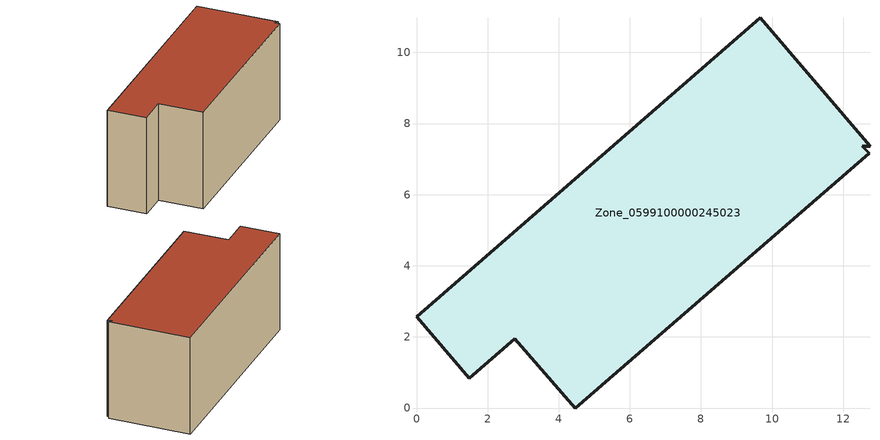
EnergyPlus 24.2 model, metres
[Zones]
Zone_0599100000245023
 floor ground (C_G): 12.53,7.37 12.73,7.16 4.46,0 2.76,1.95 1.49,0.84 0,2.57 9.66,10.97 12.75,7.36 z0
 wall outside (C_F): 9.66,10.97 0,2.57 1.49,0.84 2.76,1.95 4.46,0 12.73,7.16 12.53,7.37 12.75,7.36 9.66,10.97 z0:5.88
 roof outside (C_R): 12.53,7.37 12.75,7.36 9.66,10.97 0,2.57 1.49,0.84 2.76,1.95 4.46,0 12.73,7.16 z5.88
[BUILDING]
Pand.0599100000245023: North Axis=0; Terrain=City; Loads Convergence Tolerance Value=0.04; Temperature Convergence Tolerance Value=0.4; Solar Distribution=FullExterior; Maximum Number of Warmup Days=25; Minimum Number of Warmup Days=1
[Site:Location]
Rotterdam.The.Hague.AP_ZH_NLD Design_Conditions: Latitude=51.96; Longitude=4.45; Time Zone=1; Elevation=-4.5
[SITE:GROUNDTEMPERATURE:BUILDINGSURFACE]
18, 18, 18, 18, 18, 18, 18, 18, 18, 18, 18, 18
[MATERIAL] Thermal Absorptance=0.9; Solar Absorptance=0.7; Visible Absorptance=0.7
Name | Roughness | Thickness | Conductivity | Density | Specific Heat
G.TI.1946 | MediumSmooth | 0.15 | 1 | 540 | 1210
F.TI.1946 | Rough | 0.3 | 0.857143 | 1920 | 840
R.TI.1946 | MediumRough | 0.2 | 0.1 | 1500 | 1000
[CONSTRUCTION]
C_G: G.TI.1946
C_F: F.TI.1946
C_R: R.TI.1946
[ZONE]
Zone_0599100000245023: Type=1; Multiplier=1; Ceiling Height=Autocalculate; Volume=Autocalculate; Floor Area=autocalculate; Part of Total Floor Area=Yes
[ZONEINFILTRATION:DESIGNFLOWRATE]
Infil_Zone_0599100000245023: Zone or ZoneList or Space or SpaceList=Zone_0599100000245023; Schedule=AlwaysOn; Design Flow Rate Calculation Method=Flow/Area; Flow Rate per Floor Area=0.003; Constant Term Coefficient=1; Temperature Term Coefficient=0; Velocity Term Coefficient=0; Velocity Squared Term Coefficient=0
[HVACTEMPLATE:ZONE:IDEALLOADSAIRSYSTEM]
Zone_0599100000245023: Maximum Heating Supply Air Temperature=50; Minimum Cooling Supply Air Temperature=13; Maximum Heating Supply Air Humidity Ratio=0.0156; Minimum Cooling Supply Air Humidity Ratio=0.0077; Heating Limit=NoLimit; Cooling Limit=NoLimit; Dehumidification Control Type=ConstantSensibleHeatRatio; Cooling Sensible Heat Ratio=0.7; Dehumidification Setpoint=60; Humidification Control Type=None; Humidification Setpoint=30; Outdoor Air Method=None; Outdoor Air Flow Rate per Person=0.00944; Outdoor Air Flow Rate per Zone Floor Area=0; Outdoor Air Flow Rate per Zone=0; Demand Controlled Ventilation Type=None; Outdoor Air Economizer Type=NoEconomizer; Heat Recovery Type=None; Sensible Heat Recovery Effectiveness=0.7; Latent Heat Recovery Effectiveness=0.65
[ZONECONTROL:THERMOSTAT]
ThermostatControl_Zone_0599100000245023: Zone or ZoneList=Zone_0599100000245023; Control Type Schedule=DualSetpointControlType; Control 1=Thermostat_Zone_0599100000245023; Temperature Difference Between Cutout And Setpoint=0
[THERMOSTATSETPOINT:DUALSETPOINT]
Thermostat_Zone_0599100000245023: Heating Setpoint Temperature Schedule=HeatingSetpoint_Zone_0599100000245023; Cooling Setpoint Temperature Schedule=CoolingSetpoint_Zone_0599100000245023
[SCHEDULE:COMPACT]
HeatingSetpoint_Zone_0599100000245023: Through: 12/31, For: AllDays, Until: 24:00, 21
CoolingSetpoint_Zone_0599100000245023: Through: 12/31, For: AllDays, Until: 24:00, 24
DualSetpointControlType: Through: 12/31, For: AllDays, Until: 24:00, 4
AlwaysOn: Through: 12/31, For: AllDays, Until: 24:00, 1
